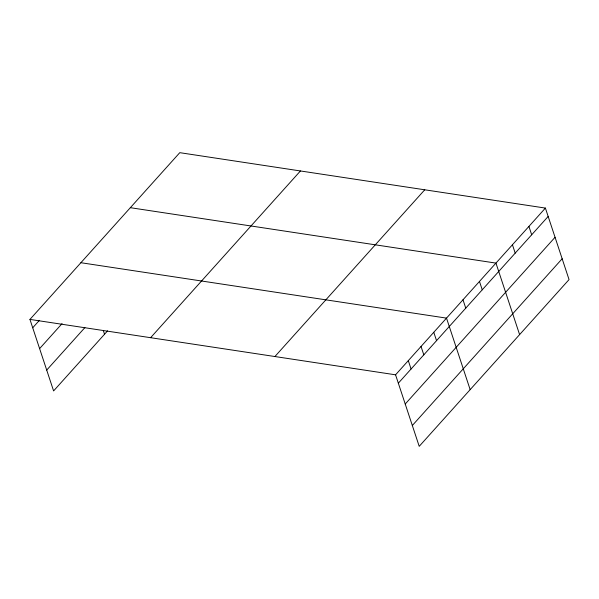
<?xml version="1.0" encoding="UTF-8"?>
<svg xmlns="http://www.w3.org/2000/svg" width="599" height="599" viewBox="0 0 599 599"><rect width="100%" height="100%" fill="white"/><g stroke="black" fill="none" stroke-linecap="round" stroke-linejoin="round"><path stroke-width="0.9" d="M107.595 330.835L53.603 390.922L29.95 319.409L179.782 152.67L545.397 208.078L569.05 279.591L419.218 446.33L395.565 374.817L545.397 208.078M32.72 327.773L39.384 320.353M39.609 348.611L62.049 323.64M46.707 370.085L84.916 327.563M150.604 337.694L300.436 170.955M274.911 356.532L424.743 189.793M398.335 383.18L548.167 216.441M405.224 404.026L555.056 237.279M412.329 425.492L562.161 258.753M130.335 207.688L495.957 263.103L519.603 334.616M80.895 262.714L446.51 318.121L470.163 389.642M29.95 319.409L395.565 374.817M528.917 226.415L531.687 234.786M512.437 244.759L515.2 253.122M479.47 281.44L482.24 289.804M462.99 299.785L465.76 308.148M433.773 332.295L436.544 340.666M421.037 346.469L423.807 354.84M408.301 360.643L411.071 369.006M103.395 330.76L104.54 334.235"/></g></svg>
